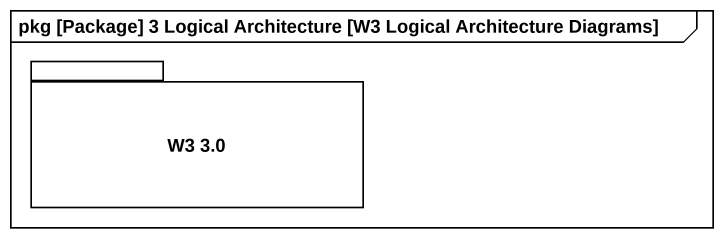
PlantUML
@startuml
mainframe pkg [Package] 3 Logical Architecture [W3 Logical Architecture Diagrams]
package "W3 3.0" as W3_3_0 {
}
@enduml
